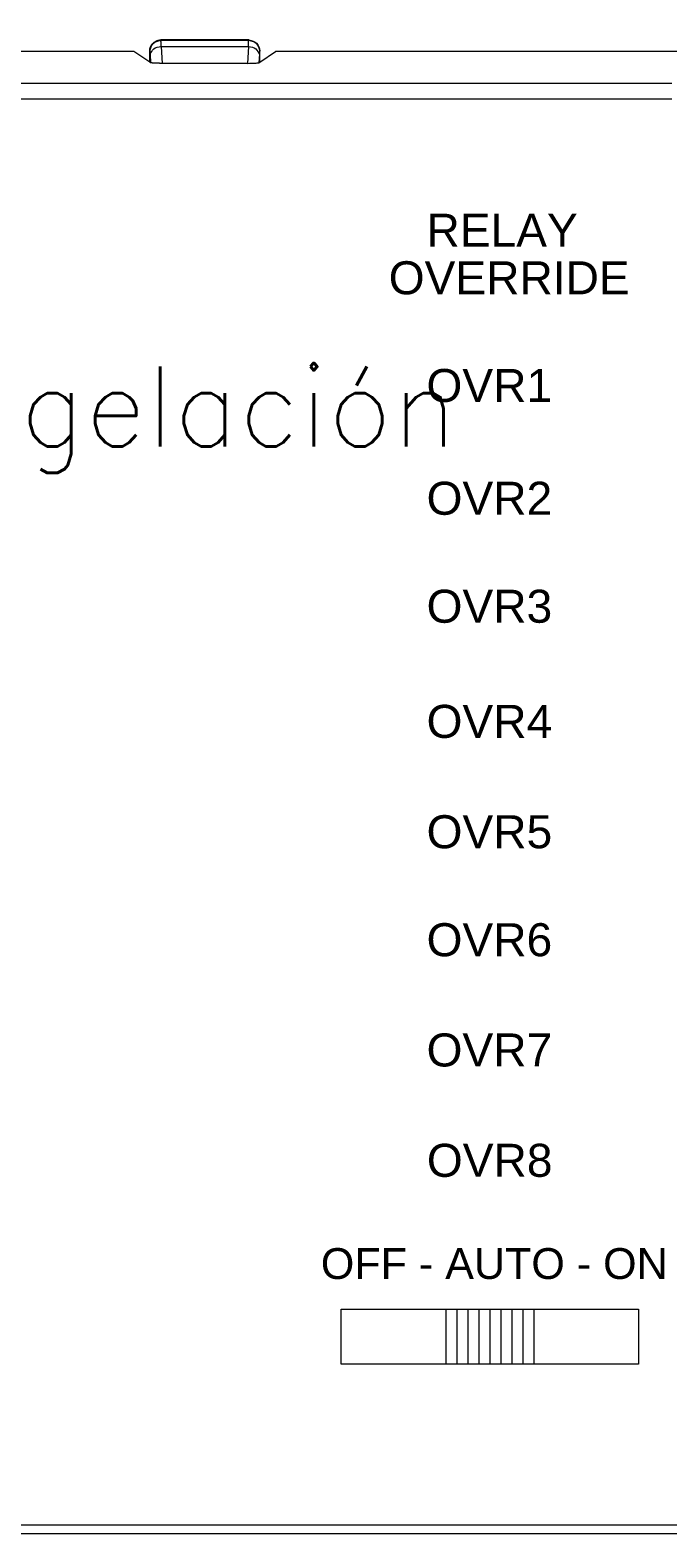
# Model space of a CAD drawing. Header units: inches. Extents: x 75782 to 87231, y -34126 to -18655.
# Drawn here: x 78657 to 78705, y -29414 to -29300.8 of the extents above; entities that cross this region are included whole.
import ezdxf

# ---------------------------------------------------------------- set-up
doc = ezdxf.new("R2010")
doc.units = ezdxf.units.IN
doc.header["$MEASUREMENT"] = 0
doc.layers.add('COMPONENTES', color=251, linetype='Continuous', lineweight=18)
doc.layers.add('TEXTOS', color=7, linetype='Continuous')
doc.styles.add('ARIAL', font='arial.ttf')
doc.styles.get("Standard").update_dxf_attribs({"font": 'ROMANS.SHX'})

# ---------------------------------------------------------------- blocks, each defined once
blk = doc.blocks.new('AK2-XM')
at = {"layer": 'COMPONENTES'}
for p, q in [((31932.32, 23375.05), (31925.68, 23375.05)), ((31925.68, 23375.05), (31925.69, 23375.04)), ((31925.69, 23375.04), (31932.31, 23375.04)), ((31925.72, 23374.56), (31932.28, 23374.56)), ((31925.72, 23374.56), (31925.79, 23373.29)), ((31932.28, 23374.56), (31932.21, 23373.29)), ((31932.32, 23375.05), (31932.31, 23375.04)), ((31923.67, 23374.17), (31872.94, 23374.17)), ((31924.85, 23373.38), (31923.67, 23374.17)), ((31924.85, 23374.22), (31924.86, 23374.21)), ((31924.85, 23373.38), (31924.85, 23374.22)), ((31924.92, 23373.33), (31924.85, 23373.38)), ((31924.89, 23373.97), (31924.92, 23373.33)), ((31932.21, 23373.29), (31925.79, 23373.29)), ((31933.11, 23373.97), (31933.07, 23373.33)), ((31933.07, 23373.33), (31933.15, 23373.38)), ((31933.15, 23374.22), (31933.13, 23374.21)), ((31933.15, 23373.38), (31933.15, 23374.22)), ((31933.15, 23373.38), (31934.32, 23374.17)), ((31985.06, 23374.17), (31934.32, 23374.17)), ((31964.14, 23371.78), (31823.34, 23371.78)), ((31964.14, 23370.59), (31823.34, 23370.59)), ((31939.26, 23275.34), (31939.26, 23279.48)), ((31939.26, 23279.48), (31961.64, 23279.48)), ((31947.14, 23279.48), (31947.14, 23275.34)), ((31947.97, 23279.48), (31947.97, 23275.34)), ((31948.8, 23279.48), (31948.8, 23275.34)), ((31949.63, 23279.48), (31949.63, 23275.34)), ((31950.45, 23279.48), (31950.45, 23275.34)), ((31951.28, 23279.48), (31951.28, 23275.34)), ((31952.11, 23279.48), (31952.11, 23275.34)), ((31952.94, 23279.48), (31952.94, 23275.34)), ((31953.77, 23279.48), (31953.77, 23275.34)), ((31961.64, 23279.48), (31961.64, 23275.34)), ((31961.64, 23275.34), (31939.26, 23275.34)), ((32014.65, 23263.22), (31781.96, 23263.22)), ((32014.65, 23262.56), (31781.96, 23262.56))]:
    blk.add_line(p, q, dxfattribs=at)
for points, knots in [([(31924.85, 23374.22), (31924.85, 23374.25), (31924.85, 23374.29), (31924.86, 23374.35), (31924.87, 23374.38), (31924.87, 23374.4), (31924.88, 23374.43), (31924.89, 23374.46), (31924.9, 23374.49), (31924.91, 23374.52), (31924.92, 23374.54), (31924.93, 23374.56), (31924.94, 23374.58), (31924.96, 23374.61), (31924.97, 23374.63), (31924.98, 23374.65), (31925, 23374.67), (31925.01, 23374.69), (31925.02, 23374.7), (31925.03, 23374.72), (31925.04, 23374.74), (31925.06, 23374.76), (31925.08, 23374.78), (31925.1, 23374.8), (31925.12, 23374.82), (31925.14, 23374.83), (31925.16, 23374.85), (31925.17, 23374.86), (31925.19, 23374.88), (31925.21, 23374.89), (31925.24, 23374.91), (31925.26, 23374.93), (31925.29, 23374.94), (31925.31, 23374.95), (31925.32, 23374.96), (31925.34, 23374.97), (31925.36, 23374.98), (31925.38, 23374.99), (31925.41, 23375), (31925.44, 23375.01), (31925.47, 23375.02), (31925.5, 23375.03), (31925.53, 23375.03), (31925.56, 23375.04), (31925.61, 23375.05), (31925.65, 23375.05), (31925.68, 23375.05)], [0, 0, 0, 0, 0.09386, 0.157032, 0.17603, 0.196597, 0.233093, 0.274281, 0.309658, 0.342689, 0.367417, 0.392617, 0.424829, 0.458252, 0.487238, 0.51512, 0.537038, 0.558408, 0.579047, 0.600062, 0.627644, 0.656553, 0.690903, 0.724651, 0.751792, 0.778321, 0.805363, 0.832377, 0.858795, 0.885855, 0.919932, 0.954627, 0.983462, 1.010573, 1.030835, 1.050905, 1.076088, 1.102338, 1.136235, 1.171111, 1.211008, 1.24783, 1.274756, 1.30036, 1.361569, 1.445566, 1.445566, 1.445566, 1.445566]), ([(31924.86, 23374.21), (31924.92, 23374.43), (31925.03, 23374.87), (31925.47, 23374.98), (31925.69, 23375.04)], [0, 0, 0, 0, 0.703844, 1.407324, 1.407324, 1.407324, 1.407324]), ([(31924.89, 23373.97), (31924.96, 23374.12), (31925.13, 23374.47), (31925.51, 23374.52), (31925.72, 23374.56)], [0, 0, 0, 0, 0.535699, 1.202825, 1.202825, 1.202825, 1.202825]), ([(31925.72, 23374.56), (31925.72, 23374.62), (31925.71, 23374.72), (31925.71, 23374.83), (31925.71, 23374.89), (31925.71, 23374.91), (31925.7, 23374.94), (31925.7, 23374.96), (31925.7, 23374.97), (31925.7, 23374.98), (31925.7, 23374.99), (31925.7, 23375), (31925.7, 23375.02), (31925.69, 23375.03), (31925.69, 23375.04), (31925.69, 23375.04), (31925.69, 23375.04)], [0, 0, 0, 0, 0.2033872, 0.336947, 0.3694298, 0.4037458, 0.426585, 0.4509291, 0.4659588, 0.4801853, 0.4886614, 0.4980769, 0.5146043, 0.5309218, 0.5379195, 0.5441011, 0.5441011, 0.5441011, 0.5441011]), ([(31932.28, 23374.56), (31932.28, 23374.63), (31932.28, 23374.74), (31932.29, 23374.85), (31932.29, 23374.9), (31932.29, 23374.91), (31932.29, 23374.93), (31932.29, 23374.95), (31932.29, 23374.96), (31932.3, 23374.98), (31932.3, 23374.99), (31932.3, 23375), (31932.3, 23375.01), (31932.3, 23375.02), (31932.3, 23375.03), (31932.31, 23375.04), (31932.31, 23375.04)], [0, 0, 0, 0, 0.2458792, 0.3669923, 0.3801498, 0.3969804, 0.4161805, 0.438588, 0.4569191, 0.4746736, 0.4867712, 0.4991248, 0.512127, 0.5254501, 0.5355552, 0.5440692, 0.5440692, 0.5440692, 0.5440692]), ([(31932.28, 23374.56), (31932.49, 23374.52), (31932.87, 23374.47), (31933.03, 23374.12), (31933.11, 23373.97)], [0, 0, 0, 0, 0.667126, 1.202826, 1.202826, 1.202826, 1.202826]), ([(31932.31, 23375.04), (31932.53, 23374.98), (31932.96, 23374.87), (31933.08, 23374.43), (31933.13, 23374.21)], [0, 0, 0, 0, 0.70348, 1.407324, 1.407324, 1.407324, 1.407324]), ([(31932.32, 23375.05), (31932.54, 23374.99), (31932.98, 23374.88), (31933.09, 23374.44), (31933.15, 23374.22)], [0, 0, 0, 0, 0.704295, 1.408225, 1.408225, 1.408225, 1.408225]), ([(31924.89, 23373.97), (31924.89, 23374.01), (31924.89, 23374.06), (31924.88, 23374.12), (31924.88, 23374.14), (31924.88, 23374.15), (31924.88, 23374.15), (31924.88, 23374.16), (31924.87, 23374.17), (31924.87, 23374.18), (31924.87, 23374.19), (31924.87, 23374.19), (31924.87, 23374.2), (31924.87, 23374.2), (31924.87, 23374.21), (31924.86, 23374.21), (31924.86, 23374.21)], [0, 0, 0, 0, 0.1236365, 0.1847319, 0.1913307, 0.1993787, 0.2067978, 0.2157161, 0.2259996, 0.2364222, 0.2438121, 0.2510427, 0.2574217, 0.2638293, 0.2693582, 0.2746198, 0.2746198, 0.2746198, 0.2746198]), ([(31925.79, 23373.29), (31925.78, 23373.29), (31925.76, 23373.29), (31925.74, 23373.29), (31925.72, 23373.29), (31925.7, 23373.29), (31925.67, 23373.29), (31925.62, 23373.29), (31925.57, 23373.29), (31925.52, 23373.3), (31925.48, 23373.3), (31925.44, 23373.3), (31925.41, 23373.3), (31925.39, 23373.3), (31925.37, 23373.3), (31925.35, 23373.3), (31925.33, 23373.3), (31925.31, 23373.3), (31925.29, 23373.3), (31925.27, 23373.3), (31925.25, 23373.3), (31925.22, 23373.31), (31925.19, 23373.31), (31925.16, 23373.31), (31925.12, 23373.31), (31925.08, 23373.31), (31925.06, 23373.31), (31925.04, 23373.32), (31925.03, 23373.32), (31925.01, 23373.32), (31924.99, 23373.32), (31924.97, 23373.32), (31924.95, 23373.33), (31924.95, 23373.33), (31924.94, 23373.33), (31924.94, 23373.33), (31924.93, 23373.33), (31924.93, 23373.33), (31924.93, 23373.33), (31924.93, 23373.33), (31924.92, 23373.33)], [0, 0, 0, 0, 0.0351151, 0.05962, 0.0698328, 0.0801638, 0.1277674, 0.1868703, 0.2413798, 0.293574, 0.3433445, 0.3909099, 0.4184856, 0.4457582, 0.4695263, 0.4930205, 0.5104479, 0.5276333, 0.549086, 0.5717325, 0.6036393, 0.6355007, 0.666738, 0.6990347, 0.7455666, 0.7918879, 0.8167499, 0.8378147, 0.8483006, 0.8601754, 0.8899763, 0.9208253, 0.9321873, 0.9423747, 0.9474247, 0.9523265, 0.9549604, 0.9577271, 0.9614455, 0.9657236, 0.9657236, 0.9657236, 0.9657236]), ([(31932.21, 23373.29), (31932.4, 23373.29), (31932.69, 23373.29), (31932.98, 23373.32), (31933.07, 23373.33)], [0, 0, 0, 0, 0.6459799, 0.9648032, 0.9648032, 0.9648032, 0.9648032]), ([(31933.11, 23373.97), (31933.11, 23374.01), (31933.11, 23374.06), (31933.12, 23374.12), (31933.12, 23374.14), (31933.12, 23374.15), (31933.12, 23374.16), (31933.12, 23374.17), (31933.12, 23374.17), (31933.12, 23374.18), (31933.13, 23374.19), (31933.13, 23374.19), (31933.13, 23374.2), (31933.13, 23374.21), (31933.13, 23374.21), (31933.13, 23374.21), (31933.13, 23374.21)], [0, 0, 0, 0, 0.123211, 0.1839055, 0.1904929, 0.19894, 0.2087298, 0.2201342, 0.2292951, 0.2380396, 0.2439701, 0.2502401, 0.2584674, 0.2663961, 0.2705534, 0.2746563, 0.2746563, 0.2746563, 0.2746563])]:
    blk.add_open_spline(points, degree=3, knots=knots, dxfattribs=at)
at = {"layer": 'COMPONENTES', "style": 'ARIAL'}
for s, height, p in [('RELAY', 2.486, (31945.68, 23359.48)), ('OVERRIDE', 2.486, (31942.84, 23355.9)), ('OVR1', 2.486, (31945.68, 23347.79)), ('OVR2', 2.486, (31945.69, 23339.3)), ('OVR3', 2.486, (31945.69, 23331.17)), ('OVR4', 2.486, (31945.69, 23322.5)), ('OVR5', 2.486, (31945.69, 23314.19)), ('OVR6', 2.486, (31945.69, 23306.06)), ('OVR7', 2.486, (31945.69, 23297.76)), ('OVR8', 2.486, (31945.71, 23289.45)), ('OFF - AUTO - ON', 2.3205, (31937.73, 23281.76))]:
    blk.add_text(s, height=height, dxfattribs=at).set_placement(p)

msp = doc.modelspace()

# ---------------------------------------------------------------- block references
at = {"layer": 'COMPONENTES'}
msp.add_blockref('AK2-XM', (46741.13, -52676.58), dxfattribs=at)

# ---------------------------------------------------------------- texts
at = {"layer": 'TEXTOS', "insert": (78482.3, -29236.11), "char_height": 6, "attachment_point": 1}
msp.add_mtext_dynamic_manual_height_columns('CB^I- Interruptor\\PCV^I- Contactor Ventiladores\\PCR^I- Contactor Resistencias\\PTJ^I- Tarjeta de Control\\PMV^I- Moto Ventilador\\PR^I- Resistencia\\PIL^I- Iluminación\\PSV^I- Valvula Solenoide\\PTSC^I- Sensor de temp de control\\PTSD^I- Sensor de temp de fin de descongelación', width=252.1411, gutter_width=1250, heights=[0], dxfattribs=at)

doc.saveas('drawing.dxf')
